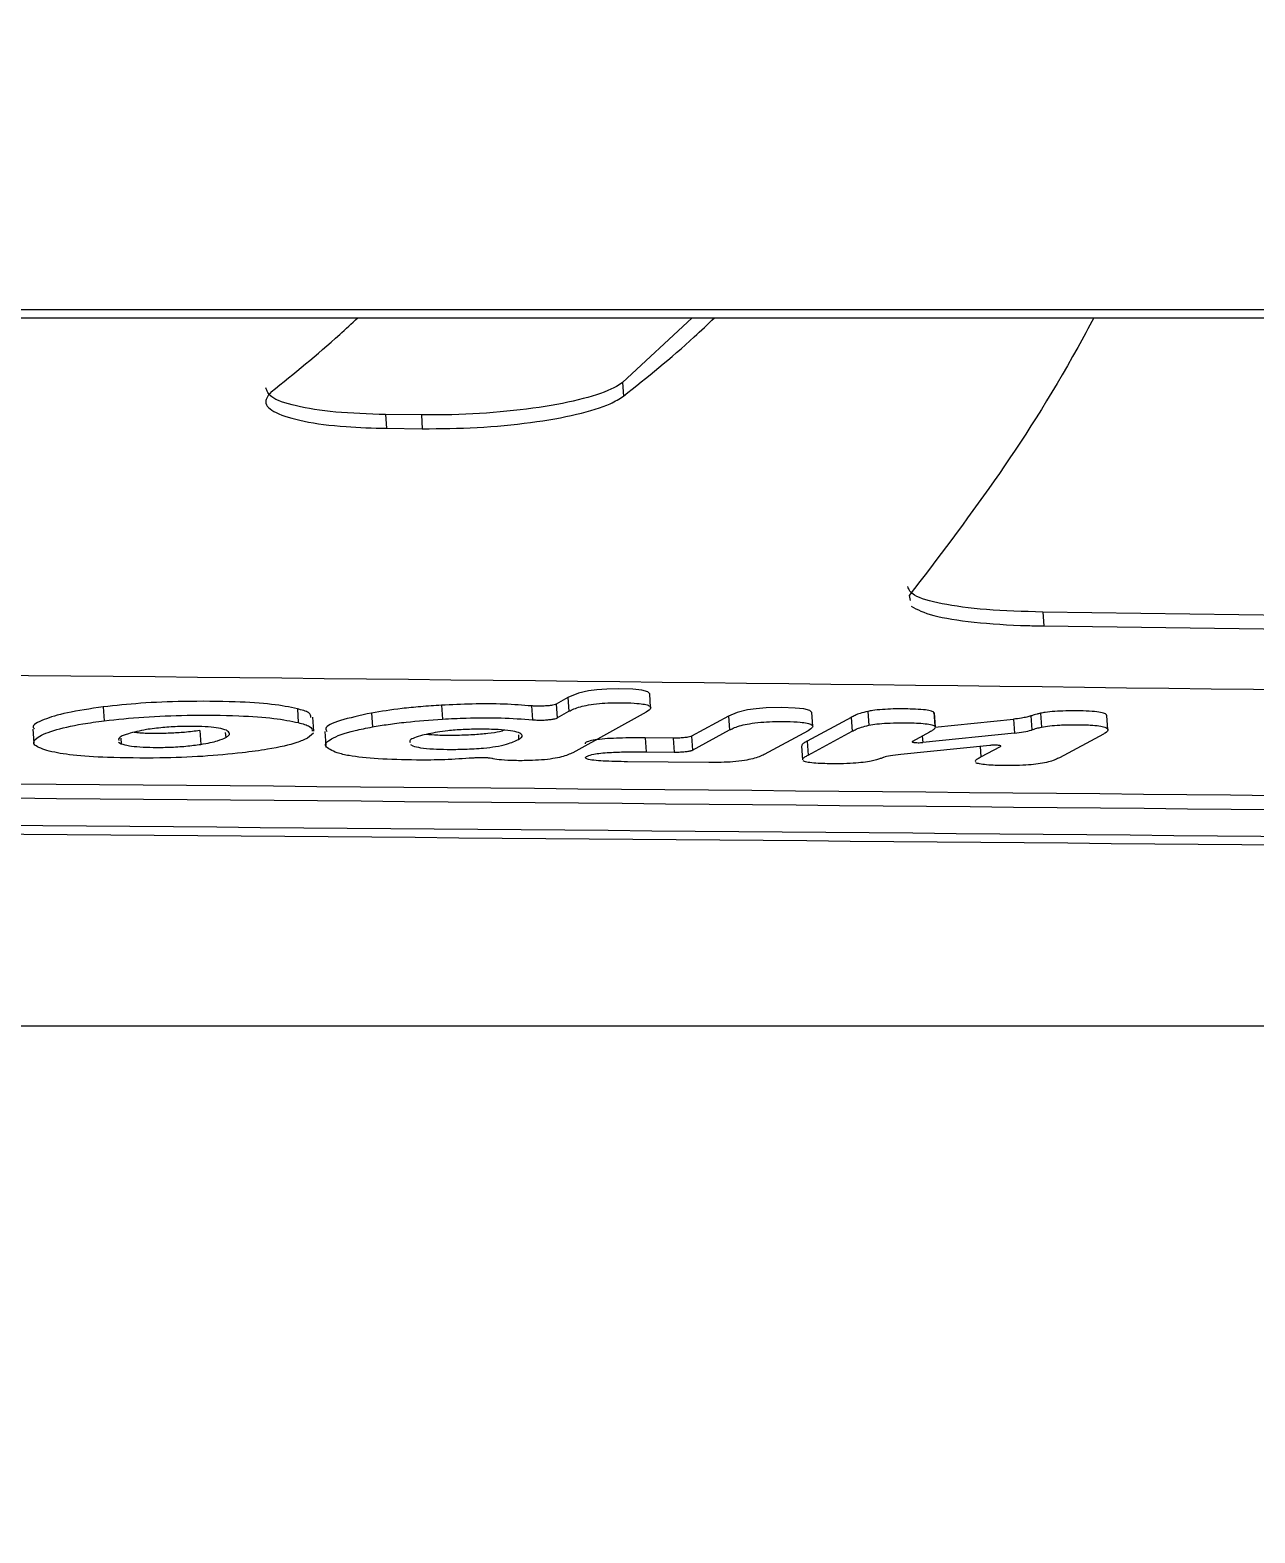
# Model space of a CAD drawing. Header units: millimetres. Extents: x -7735 to 7893, y -6545 to 6034.
# Drawn here: x 4800.96 to 4818.14, y -122.99 to -101.9 of the extents above; entities that cross this region are included whole.
import ezdxf

# ---------------------------------------------------------------- set-up
doc = ezdxf.new("R2010")
doc.units = ezdxf.units.MM
for name, color, linetype in [('DIKOM_ОБЪЕКТ', 7, 'Continuous'), ('DIKOM_РАЗМЕР_ЗОНА', 7, 'Continuous'), ('DIKOM_РАЗМЕР_ОБЪЕКТА', 7, 'Continuous')]:
    doc.layers.add(name, color=color, linetype=linetype)
doc.styles.add('style1', font='arial.ttf', dxfattribs={"width": 0.8})
doc.dimstyles.new('1-50', dxfattribs={"dimtxt": 300, "dimasz": 200, "dimexe": 100, "dimexo": 0, "dimgap": 100, "dimtad": 1, "dimtxsty": 'style1', "dimcen": 200, "dimclrd": 7, "dimclre": 7, "dimclrt": 7, "dimadec": 1, "dimazin": 2, "dimtfac": 1, "dimtmove": 0, "dimatfit": 2, "dimfxl": 0, "dimlwd": 25, "dimlwe": 18, "dimarcsym": 0})

# ---------------------------------------------------------------- blocks, each defined once
blk = doc.blocks.new('*D0')
at = {"layer": 'Defpoints', "color": 0, "transparency": 16777216}
for p in [(5893.216, 882.098), (-4595.736, 266.125), (5893.216, -5840.173)]:
    blk.add_point(p, dxfattribs=at)
at = {"layer": 'DIKOM_РАЗМЕР_ОБЪЕКТА', "color": 7, "lineweight": 18, "transparency": 16777216}
for p, q in [((5893.216, 882.098), (5893.216, -5940.173)), ((-4595.736, 266.125), (-4595.736, -5940.173))]:
    blk.add_line(p, q, dxfattribs=at)
at = {"layer": 'DIKOM_РАЗМЕР_ОБЪЕКТА', "color": 7, "lineweight": 25, "transparency": 16777216}
blk.add_line((-4395.736, -5840.173), (5693.216, -5840.173), dxfattribs=at)
at = {"layer": 'DIKOM_РАЗМЕР_ОБЪЕКТА', "color": 7, "transparency": 16777216}
for points in [[(-4395.736, -5806.84), (-4395.736, -5873.507), (-4595.736, -5840.173)], [(5693.216, -5806.84), (5693.216, -5873.507), (5893.216, -5840.173)]]:
    blk.add_solid(points, dxfattribs=at)
at = {"layer": 'DIKOM_РАЗМЕР_ОБЪЕКТА', "color": 7, "transparency": 16777216, "insert": (648.74, -5587.002), "char_height": 300, "attachment_point": 5, "style": 'style1'}
blk.add_mtext('10450', dxfattribs=at)
blk = doc.blocks.new('*D3')
at = {"layer": 'Defpoints', "color": 0, "transparency": 16777216}
for p in [(-6112.558, 266.125), (7893.216, 266.125), (7893.216, -6445.106)]:
    blk.add_point(p, dxfattribs=at)
at = {"layer": 'DIKOM_РАЗМЕР_ЗОНА', "color": 7, "lineweight": 18, "transparency": 16777216}
for p, q in [((-6112.558, 266.125), (-6112.558, -6545.106)), ((7893.216, 266.125), (7893.216, -6545.106))]:
    blk.add_line(p, q, dxfattribs=at)
at = {"layer": 'DIKOM_РАЗМЕР_ЗОНА', "color": 7, "lineweight": 25, "transparency": 16777216}
blk.add_line((-5912.558, -6445.106), (7693.216, -6445.106), dxfattribs=at)
at = {"layer": 'DIKOM_РАЗМЕР_ЗОНА', "color": 7, "transparency": 16777216}
for points in [[(-5912.558, -6411.773), (-5912.558, -6478.44), (-6112.558, -6445.106)], [(7693.216, -6411.773), (7693.216, -6478.44), (7893.216, -6445.106)]]:
    blk.add_solid(points, dxfattribs=at)
at = {"layer": 'DIKOM_РАЗМЕР_ЗОНА', "color": 7, "transparency": 16777216, "insert": (890.329, -6191.832), "char_height": 300, "attachment_point": 5, "style": 'style1'}
blk.add_mtext('13950', dxfattribs=at)

msp = doc.modelspace()

# ---------------------------------------------------------------- linework, layer by layer
at = {"layer": 'DIKOM_ОБЪЕКТ', "color": 7, "linetype": 'Continuous', "lineweight": 15}
for p, q in [((4765.602, -105.826), (4830.742, -105.826)), ((4765.452, -105.941), (4830.644, -105.941)), ((4810.245, -105.941), (4809.265, -106.846)), ((4809.265, -106.846), (4809.278, -107.04)), ((4806.445, -107.304), (4805.943, -107.298)), ((4805.943, -107.298), (4805.957, -107.491)), ((4806.445, -107.304), (4806.458, -107.497)), ((4805.957, -107.491), (4806.458, -107.497)), ((4813.288, -109.838), (4813.3, -109.905)), ((4826.23, -110.223), (4815.163, -110.07)), ((4815.163, -110.07), (4815.176, -110.264)), ((4815.176, -110.264), (4826.244, -110.417)), ((4808.5, -111.267), (4808.335, -111.36)), ((4808.5, -111.267), (4808.514, -111.461)), ((4809.661, -111.41), (4809.648, -111.216)), ((4801.982, -111.4), (4801.996, -111.594)), ((4804.705, -111.425), (4804.718, -111.62)), ((4805.744, -111.486), (4805.757, -111.681)), ((4806.727, -111.376), (4806.741, -111.57)), ((4807.991, -111.386), (4808.004, -111.58)), ((4808.335, -111.36), (4808.349, -111.555)), ((4808.349, -111.555), (4808.514, -111.461)), ((4809.598, -111.475), (4808.57, -112.042)), ((4810.754, -111.528), (4810.235, -111.811)), ((4810.754, -111.528), (4810.768, -111.723)), ((4811.934, -111.671), (4811.92, -111.477)), ((4812.707, -111.462), (4812.721, -111.657)), ((4813.634, -111.487), (4813.632, -111.472)), ((4813.632, -111.472), (4813.646, -111.667)), ((4813.654, -111.681), (4813.64, -111.486)), ((4814.994, -111.527), (4815.008, -111.721)), ((4815.128, -111.489), (4815.142, -111.684)), ((4816.075, -111.718), (4816.061, -111.523)), ((4800.996, -111.71), (4801.01, -111.905)), ((4803.337, -111.731), (4803.351, -111.925)), ((4804.937, -111.74), (4804.923, -111.545)), ((4805.089, -111.747), (4805.103, -111.94)), ((4810.249, -112.006), (4810.768, -111.723)), ((4811.87, -111.735), (4811.254, -112.068)), ((4812.472, -111.547), (4811.856, -111.88)), ((4811.87, -112.075), (4812.486, -111.741)), ((4812.472, -111.547), (4812.486, -111.741)), ((4813.646, -111.667), (4813.648, -111.681)), ((4813.648, -111.685), (4814.752, -111.572)), ((4814.752, -111.572), (4814.766, -111.766)), ((4802.197, -111.893), (4802.235, -111.916)), ((4802.229, -111.838), (4802.235, -111.916)), ((4803.695, -111.757), (4803.7, -111.83)), ((4804.931, -111.768), (4804.847, -111.838)), ((4806.291, -111.928), (4806.327, -111.946)), ((4807.805, -111.791), (4807.809, -111.855)), ((4809.977, -111.839), (4809.584, -111.835)), ((4809.584, -111.835), (4809.598, -112.03)), ((4809.977, -111.839), (4809.99, -112.033)), ((4810.235, -111.811), (4810.249, -112.006)), ((4811.776, -111.949), (4811.79, -112.143)), ((4811.856, -111.88), (4811.87, -112.075)), ((4814.42, -111.94), (4813.168, -112.066)), ((4813.574, -111.753), (4813.333, -111.885)), ((4813.47, -111.81), (4813.477, -111.899)), ((4814.766, -111.766), (4813.477, -111.899)), ((4814.283, -111.954), (4814.293, -112.1)), ((4814.293, -112.1), (4814.569, -111.953)), ((4814.569, -111.948), (4814.569, -111.953)), ((4816.011, -111.78), (4815.396, -112.112)), ((4810.478, -112.18), (4809.335, -112.169)), ((4809.598, -112.03), (4809.99, -112.033)), ((4660.843, -115.875), (4898.889, -115.875))]:
    msp.add_line(p, q, dxfattribs=at)
at = {"layer": 'DIKOM_ОБЪЕКТ', "color": 7, "linetype": 'Continuous', "lineweight": 15, "flags": 128}
for points in [[(4809.646, -111.216), (4809.647, -111.215), (4809.621, -111.187), (4809.535, -111.164), (4809.41, -111.152), (4809.215, -111.146), (4809.044, -111.149), (4808.906, -111.159), (4808.787, -111.175), (4808.647, -111.207), (4808.5, -111.267), (4808.5, -111.267)], [(4811.919, -111.477), (4811.92, -111.476), (4811.895, -111.45), (4811.81, -111.427), (4811.686, -111.415), (4811.495, -111.409), (4811.281, -111.414), (4811.139, -111.426), (4811.02, -111.443), (4810.874, -111.478), (4810.754, -111.528), (4810.754, -111.528)]]:
    msp.add_lwpolyline(points, dxfattribs=at)
at = {"layer": 'DIKOM_ОБЪЕКТ', "color": 7, "linetype": 'Continuous', "lineweight": 15}
for points, knots in [([(4804.34, -106.979), (4804.66, -106.721), (4805.066, -106.394), (4805.468, -106.019), (4805.552, -105.941)], [0, 0, 0, 0, 0.789872, 1, 1, 1, 1]), ([(4809.278, -107.04), (4809.611, -106.775), (4810.038, -106.435), (4810.461, -106.031), (4810.555, -105.941)], [0, 0, 0, 0, 0.7770383, 1, 1, 1, 1]), ([(4815.877, -105.941), (4815.802, -106.08), (4814.957, -107.651), (4814.083, -108.795), (4813.288, -109.838)], [0, 0, 0, 0, 0.088822, 1, 1, 1, 1]), ([(4809.265, -106.846), (4809.239, -106.865), (4809.136, -106.939), (4808.811, -107.062), (4808.203, -107.191), (4807.463, -107.277), (4806.853, -107.306), (4806.523, -107.304), (4806.445, -107.304)], [0, 0, 0, 0, 0.073204, 0.288004, 0.502989, 0.718021, 0.932627, 1, 1, 1, 1]), ([(4804.34, -106.979), (4804.301, -107.027), (4804.215, -107.13), (4804.371, -107.277), (4804.766, -107.398), (4805.324, -107.473), (4805.763, -107.486), (4805.957, -107.491)], [0, 0, 0, 0, 0.184219, 0.399205, 0.614023, 0.828486, 1, 1, 1, 1]), ([(4805.943, -107.298), (4805.701, -107.29), (4805.215, -107.273), (4804.661, -107.183), (4804.307, -107.063), (4804.278, -106.965), (4804.265, -106.921)], [0, 0, 0, 0, 0.260782, 0.521551, 0.782418, 1, 1, 1, 1]), ([(4806.458, -107.497), (4806.714, -107.495), (4807.226, -107.49), (4807.994, -107.416), (4808.648, -107.3), (4809.084, -107.167), (4809.223, -107.076), (4809.278, -107.04)], [0, 0, 0, 0, 0.214419, 0.4288, 0.643411, 0.858286, 1, 1, 1, 1]), ([(4815.163, -110.07), (4814.889, -110.061), (4814.341, -110.044), (4813.716, -109.958), (4813.318, -109.845), (4813.284, -109.753), (4813.269, -109.711)], [0, 0, 0, 0, 0.259933, 0.519858, 0.780123, 1, 1, 1, 1]), ([(4813.315, -109.988), (4813.402, -110.033), (4813.574, -110.124), (4814.17, -110.217), (4814.748, -110.256), (4815.101, -110.262), (4815.176, -110.264)], [0, 0, 0, 0, 0.306782, 0.612832, 0.917635, 1, 1, 1, 1]), ([(4687.333, -111.422), (4699.944, -111.242), (4725.166, -110.882), (4763.036, -110.734), (4800.931, -110.893), (4826.212, -111.26), (4838.853, -111.443)], [0, 0, 0, 0, 0.249963, 0.499928, 0.749964, 1, 1, 1, 1]), ([(4804.705, -111.425), (4804.595, -111.403), (4804.377, -111.358), (4803.805, -111.322), (4803.163, -111.318), (4802.504, -111.343), (4802.154, -111.381), (4801.982, -111.4)], [0, 0, 0, 0, 0.194282, 0.38915, 0.627534, 0.817767, 1, 1, 1, 1]), ([(4801.982, -111.4), (4801.801, -111.426), (4801.439, -111.479), (4801.133, -111.581), (4800.971, -111.66), (4801.01, -111.701), (4801.016, -111.709)], [0, 0, 0, 0, 0.300821, 0.601186, 0.929645, 1, 1, 1, 1]), ([(4801.996, -111.594), (4802.177, -111.575), (4802.54, -111.536), (4803.213, -111.511), (4803.851, -111.518), (4804.404, -111.555), (4804.614, -111.598), (4804.718, -111.62)], [0, 0, 0, 0, 0.191908, 0.384308, 0.623354, 0.81344, 1, 1, 1, 1]), ([(4804.896, -111.548), (4804.896, -111.525), (4804.896, -111.48), (4804.767, -111.443), (4804.705, -111.425)], [0, 0, 0, 0, 0.520262, 1, 1, 1, 1]), ([(4805.744, -111.486), (4805.586, -111.521), (4805.272, -111.589), (4805.082, -111.682), (4805.111, -111.731), (4805.119, -111.744)], [0, 0, 0, 0, 0.420613, 0.839915, 1, 1, 1, 1]), ([(4806.727, -111.376), (4806.629, -111.383), (4806.437, -111.395), (4806.088, -111.43), (4805.88, -111.464), (4805.744, -111.486)], [0, 0, 0, 0, 0.264552, 0.517846, 1, 1, 1, 1]), ([(4807.991, -111.386), (4807.866, -111.376), (4807.618, -111.357), (4807.166, -111.355), (4806.87, -111.369), (4806.727, -111.376)], [0, 0, 0, 0, 0.340605, 0.68, 1, 1, 1, 1]), ([(4808.335, -111.36), (4808.332, -111.362), (4808.322, -111.367), (4808.293, -111.374), (4808.245, -111.382), (4808.188, -111.387), (4808.116, -111.39), (4808.046, -111.39), (4808.009, -111.387), (4807.991, -111.386)], [0, 0, 0, 0, 0.074074, 0.240718, 0.346341, 0.511579, 0.67578, 0.839608, 1, 1, 1, 1]), ([(4808.514, -111.461), (4808.558, -111.439), (4808.621, -111.408), (4808.783, -111.371), (4808.931, -111.351), (4809.111, -111.34), (4809.295, -111.34), (4809.463, -111.347), (4809.581, -111.362), (4809.654, -111.386), (4809.674, -111.424), (4809.626, -111.456), (4809.598, -111.475)], [0, 0, 0, 0, 0.190771, 0.27021, 0.350532, 0.421097, 0.505034, 0.593692, 0.661162, 0.72844, 0.835284, 1, 1, 1, 1]), ([(4812.707, -111.462), (4812.669, -111.472), (4812.595, -111.489), (4812.527, -111.518), (4812.49, -111.537), (4812.472, -111.547)], [0, 0, 0, 0, 0.342389, 0.669609, 1, 1, 1, 1]), ([(4813.632, -111.472), (4813.619, -111.466), (4813.593, -111.452), (4813.486, -111.437), (4813.308, -111.428), (4813.105, -111.426), (4812.909, -111.435), (4812.786, -111.448), (4812.729, -111.458), (4812.707, -111.462)], [0, 0, 0, 0, 0.129705, 0.26023, 0.414655, 0.653558, 0.78518, 0.917878, 1, 1, 1, 1]), ([(4814.994, -111.527), (4814.976, -111.532), (4814.942, -111.543), (4814.86, -111.559), (4814.79, -111.567), (4814.752, -111.572)], [0, 0, 0, 0, 0.322766, 0.634139, 1, 1, 1, 1]), ([(4815.128, -111.489), (4815.111, -111.493), (4815.079, -111.5), (4815.034, -111.513), (4815.009, -111.522), (4814.994, -111.527)], [0, 0, 0, 0, 0.298868, 0.596469, 1, 1, 1, 1]), ([(4816.059, -111.524), (4816.056, -111.515), (4816.05, -111.498), (4815.98, -111.476), (4815.854, -111.461), (4815.679, -111.454), (4815.499, -111.455), (4815.328, -111.462), (4815.207, -111.475), (4815.149, -111.485), (4815.128, -111.489)], [0, 0, 0, 0, 0.140092, 0.268415, 0.397271, 0.5439, 0.695786, 0.812211, 0.929174, 1, 1, 1, 1]), ([(4801.225, -112.022), (4801.141, -111.994), (4800.975, -111.939), (4801.027, -111.835), (4801.246, -111.732), (4801.605, -111.648), (4801.893, -111.608), (4801.996, -111.594)], [0, 0, 0, 0, 0.2160256, 0.4317533, 0.6667257, 0.8805702, 1, 1, 1, 1]), ([(4802.587, -111.718), (4802.496, -111.737), (4802.314, -111.774), (4802.193, -111.829), (4802.198, -111.86), (4802.2, -111.871)], [0, 0, 0, 0, 0.392236, 0.781749, 1, 1, 1, 1]), ([(4803.337, -111.731), (4803.269, -111.74), (4803.145, -111.757), (4802.919, -111.771), (4802.703, -111.774), (4802.52, -111.771), (4802.441, -111.761), (4802.414, -111.758)], [0, 0, 0, 0, 0.249559, 0.455026, 0.660282, 0.885992, 1, 1, 1, 1]), ([(4803.71, -111.728), (4803.679, -111.717), (4803.623, -111.698), (4803.461, -111.679), (4803.268, -111.672), (4803.047, -111.673), (4802.798, -111.688), (4802.661, -111.708), (4802.587, -111.718)], [0, 0, 0, 0, 0.18558, 0.331701, 0.47798, 0.634065, 0.8019, 1, 1, 1, 1]), ([(4803.7, -111.83), (4803.715, -111.82), (4803.745, -111.801), (4803.765, -111.767), (4803.731, -111.743), (4803.71, -111.728)], [0, 0, 0, 0, 0.2730518, 0.5464493, 1, 1, 1, 1]), ([(4804.718, -111.62), (4804.78, -111.637), (4804.909, -111.674), (4804.913, -111.719), (4804.915, -111.742)], [0, 0, 0, 0, 0.473821, 1, 1, 1, 1]), ([(4805.263, -112.045), (4805.193, -112.015), (4805.053, -111.954), (4805.162, -111.843), (4805.41, -111.749), (4805.673, -111.697), (4805.757, -111.681)], [0, 0, 0, 0, 0.274355, 0.548011, 0.855465, 1, 1, 1, 1]), ([(4805.757, -111.681), (4805.83, -111.668), (4805.973, -111.644), (4806.294, -111.603), (4806.566, -111.583), (4806.741, -111.57)], [0, 0, 0, 0, 0.264189, 0.52633, 1, 1, 1, 1]), ([(4807.605, -111.727), (4807.587, -111.734), (4807.544, -111.752), (4807.381, -111.776), (4807.161, -111.794), (4806.915, -111.802), (4806.683, -111.801), (4806.563, -111.792), (4806.511, -111.788)], [0, 0, 0, 0, 0.119839, 0.292212, 0.463946, 0.65842, 0.850507, 1, 1, 1, 1]), ([(4807.807, -111.76), (4807.775, -111.751), (4807.709, -111.733), (4807.513, -111.716), (4807.279, -111.711), (4807.03, -111.716), (4806.824, -111.732), (4806.717, -111.747), (4806.672, -111.753)], [0, 0, 0, 0, 0.166788, 0.334039, 0.53734, 0.704589, 0.872785, 1, 1, 1, 1]), ([(4806.741, -111.57), (4806.851, -111.565), (4807.126, -111.551), (4807.585, -111.549), (4807.863, -111.569), (4808.004, -111.58)], [0, 0, 0, 0, 0.2481098, 0.6166712, 1, 1, 1, 1]), ([(4808.004, -111.58), (4808.023, -111.581), (4808.061, -111.585), (4808.131, -111.585), (4808.202, -111.582), (4808.268, -111.575), (4808.319, -111.566), (4808.343, -111.559), (4808.349, -111.555), (4808.349, -111.555)], [0, 0, 0, 0, 0.162968, 0.326591, 0.490886, 0.655201, 0.8199, 0.985954, 1, 1, 1, 1]), ([(4810.768, -111.723), (4810.813, -111.701), (4810.876, -111.671), (4811.042, -111.634), (4811.195, -111.614), (4811.383, -111.604), (4811.575, -111.603), (4811.749, -111.61), (4811.863, -111.627), (4811.931, -111.65), (4811.944, -111.687), (4811.897, -111.717), (4811.87, -111.735)], [0, 0, 0, 0, 0.189135, 0.270694, 0.353129, 0.424988, 0.512423, 0.604393, 0.670235, 0.736002, 0.846376, 1, 1, 1, 1]), ([(4812.486, -111.741), (4812.504, -111.731), (4812.541, -111.712), (4812.611, -111.684), (4812.684, -111.666), (4812.721, -111.657)], [0, 0, 0, 0, 0.33815, 0.665314, 1, 1, 1, 1]), ([(4812.721, -111.657), (4812.757, -111.651), (4812.829, -111.638), (4812.986, -111.626), (4813.191, -111.621), (4813.389, -111.624), (4813.546, -111.637), (4813.62, -111.651), (4813.639, -111.663), (4813.646, -111.667)], [0, 0, 0, 0, 0.129868, 0.260132, 0.415771, 0.654325, 0.785691, 0.917786, 1, 1, 1, 1]), ([(4813.65, -111.696), (4813.641, -111.706), (4813.623, -111.725), (4813.59, -111.744), (4813.574, -111.753)], [0, 0, 0, 0, 0.497874, 1, 1, 1, 1]), ([(4814.766, -111.766), (4814.81, -111.761), (4814.904, -111.749), (4814.975, -111.733), (4815.004, -111.723), (4815.008, -111.721)], [0, 0, 0, 0, 0.427235, 0.916207, 1, 1, 1, 1]), ([(4815.008, -111.721), (4815.019, -111.717), (4815.04, -111.71), (4815.082, -111.697), (4815.12, -111.689), (4815.142, -111.684)], [0, 0, 0, 0, 0.297339, 0.595338, 1, 1, 1, 1]), ([(4815.142, -111.684), (4815.178, -111.677), (4815.252, -111.665), (4815.381, -111.655), (4815.5, -111.65), (4815.647, -111.648), (4815.811, -111.652), (4815.957, -111.665), (4816.047, -111.684), (4816.091, -111.719), (4816.059, -111.753), (4816.019, -111.776), (4816.011, -111.78)], [0, 0, 0, 0, 0.087698, 0.17551, 0.226944, 0.293914, 0.428721, 0.519459, 0.61023, 0.73046, 0.947992, 1, 1, 1, 1]), ([(4802.235, -111.916), (4802.267, -111.926), (4802.325, -111.944), (4802.491, -111.962), (4802.686, -111.969), (4802.911, -111.967), (4803.153, -111.952), (4803.284, -111.934), (4803.351, -111.925)], [0, 0, 0, 0, 0.185226, 0.334553, 0.4836, 0.645095, 0.819446, 1, 1, 1, 1]), ([(4803.351, -111.925), (4803.397, -111.917), (4803.489, -111.901), (4803.613, -111.869), (4803.667, -111.845), (4803.7, -111.83)], [0, 0, 0, 0, 0.278952, 0.553904, 1, 1, 1, 1]), ([(4804.847, -111.838), (4804.802, -111.859), (4804.682, -111.914), (4804.371, -111.987), (4804.055, -112.028), (4803.933, -112.044)], [0, 0, 0, 0, 0.272671, 0.71832, 1, 1, 1, 1]), ([(4806.672, -111.753), (4806.586, -111.77), (4806.392, -111.808), (4806.271, -111.862), (4806.284, -111.893), (4806.287, -111.901)], [0, 0, 0, 0, 0.371614, 0.837881, 1, 1, 1, 1]), ([(4806.327, -111.946), (4806.358, -111.955), (4806.419, -111.974), (4806.598, -111.991), (4806.815, -111.997), (4807.06, -111.994), (4807.299, -111.98), (4807.51, -111.955), (4807.688, -111.913), (4807.762, -111.878), (4807.809, -111.855)], [0, 0, 0, 0, 0.111793, 0.224602, 0.321561, 0.437412, 0.564796, 0.656798, 0.778168, 1, 1, 1, 1]), ([(4807.809, -111.855), (4807.824, -111.846), (4807.853, -111.827), (4807.871, -111.794), (4807.831, -111.773), (4807.807, -111.76)], [0, 0, 0, 0, 0.289079, 0.572077, 1, 1, 1, 1]), ([(4809.584, -111.835), (4809.463, -111.835), (4809.289, -111.834), (4809.055, -111.844), (4808.906, -111.858), (4808.8, -111.878), (4808.74, -111.899), (4808.741, -111.913), (4808.742, -111.919)], [0, 0, 0, 0, 0.32047, 0.4651621, 0.6111754, 0.7369023, 0.8930439, 1, 1, 1, 1]), ([(4810.235, -111.811), (4810.231, -111.813), (4810.22, -111.818), (4810.184, -111.826), (4810.125, -111.833), (4810.055, -111.838), (4810.004, -111.839), (4809.979, -111.839), (4809.977, -111.839)], [0, 0, 0, 0, 0.114177, 0.330647, 0.547118, 0.762024, 0.976187, 1, 1, 1, 1]), ([(4811.856, -111.88), (4811.84, -111.889), (4811.809, -111.908), (4811.776, -111.931), (4811.781, -111.944), (4811.783, -111.948)], [0, 0, 0, 0, 0.406723, 0.801012, 1, 1, 1, 1]), ([(4813.333, -111.885), (4813.332, -111.886), (4813.329, -111.888), (4813.328, -111.892), (4813.341, -111.896), (4813.363, -111.9), (4813.394, -111.901), (4813.429, -111.902), (4813.457, -111.9), (4813.473, -111.899), (4813.477, -111.899)], [0, 0, 0, 0, 0.042514, 0.19358, 0.344676, 0.494015, 0.643294, 0.791833, 0.939958, 1, 1, 1, 1]), ([(4814.569, -111.953), (4814.57, -111.952), (4814.574, -111.95), (4814.573, -111.946), (4814.562, -111.942), (4814.54, -111.939), (4814.51, -111.937), (4814.475, -111.937), (4814.444, -111.938), (4814.426, -111.939), (4814.42, -111.94)], [0, 0, 0, 0, 0.038895, 0.186102, 0.332713, 0.478415, 0.622538, 0.76729, 0.911305, 1, 1, 1, 1]), ([(4803.933, -112.044), (4803.753, -112.062), (4803.392, -112.099), (4802.718, -112.121), (4802.084, -112.115), (4801.531, -112.082), (4801.326, -112.042), (4801.225, -112.022)], [0, 0, 0, 0, 0.192168, 0.38472, 0.628257, 0.816745, 1, 1, 1, 1]), ([(4807.165, -112.118), (4807.035, -112.126), (4806.777, -112.144), (4806.311, -112.147), (4805.824, -112.133), (4805.452, -112.093), (4805.316, -112.059), (4805.263, -112.045)], [0, 0, 0, 0, 0.172676, 0.344137, 0.597329, 0.845412, 1, 1, 1, 1]), ([(4807.431, -112.123), (4807.418, -112.121), (4807.392, -112.116), (4807.331, -112.113), (4807.263, -112.112), (4807.205, -112.114), (4807.174, -112.117), (4807.165, -112.118)], [0, 0, 0, 0, 0.226949, 0.453281, 0.680453, 0.905945, 1, 1, 1, 1]), ([(4808.57, -112.042), (4808.526, -112.062), (4808.463, -112.092), (4808.297, -112.126), (4808.14, -112.145), (4807.949, -112.154), (4807.75, -112.155), (4807.568, -112.147), (4807.473, -112.133), (4807.438, -112.125), (4807.431, -112.123)], [0, 0, 0, 0, 0.262333, 0.378943, 0.496918, 0.598948, 0.728507, 0.861052, 0.97302, 1, 1, 1, 1]), ([(4809.335, -112.169), (4809.217, -112.167), (4809.047, -112.164), (4808.859, -112.15), (4808.766, -112.134), (4808.738, -112.113), (4808.768, -112.088), (4808.843, -112.065), (4808.959, -112.048), (4809.112, -112.036), (4809.333, -112.028), (4809.501, -112.029), (4809.598, -112.03)], [0, 0, 0, 0, 0.184064, 0.267227, 0.351266, 0.423544, 0.512935, 0.607027, 0.673237, 0.739404, 0.85056, 1, 1, 1, 1]), ([(4809.99, -112.033), (4810.014, -112.033), (4810.06, -112.033), (4810.13, -112.029), (4810.19, -112.022), (4810.231, -112.013), (4810.244, -112.008), (4810.249, -112.006)], [0, 0, 0, 0, 0.213349, 0.425913, 0.639243, 0.853854, 1, 1, 1, 1]), ([(4811.254, -112.068), (4811.21, -112.089), (4811.147, -112.118), (4810.982, -112.152), (4810.827, -112.171), (4810.647, -112.18), (4810.535, -112.18), (4810.478, -112.18)], [0, 0, 0, 0, 0.371652, 0.536839, 0.703857, 0.848517, 1, 1, 1, 1]), ([(4811.797, -112.143), (4811.795, -112.138), (4811.79, -112.125), (4811.823, -112.102), (4811.854, -112.084), (4811.87, -112.075)], [0, 0, 0, 0, 0.20673, 0.601699, 1, 1, 1, 1]), ([(4812.732, -112.165), (4812.693, -112.171), (4812.616, -112.183), (4812.45, -112.195), (4812.241, -112.199), (4812.04, -112.195), (4811.889, -112.183), (4811.823, -112.169), (4811.805, -112.16), (4811.799, -112.157)], [0, 0, 0, 0, 0.135335, 0.271474, 0.43636, 0.673716, 0.802888, 0.933065, 1, 1, 1, 1]), ([(4812.914, -112.113), (4812.9, -112.119), (4812.871, -112.13), (4812.814, -112.148), (4812.759, -112.159), (4812.732, -112.165)], [0, 0, 0, 0, 0.3092925, 0.6515333, 1, 1, 1, 1]), ([(4813.168, -112.066), (4813.118, -112.072), (4813.018, -112.084), (4812.945, -112.102), (4812.919, -112.111), (4812.914, -112.113)], [0, 0, 0, 0, 0.4516197, 0.9039485, 1, 1, 1, 1]), ([(4814.22, -112.168), (4814.218, -112.164), (4814.214, -112.15), (4814.246, -112.127), (4814.278, -112.109), (4814.293, -112.1)], [0, 0, 0, 0, 0.20625, 0.601332, 1, 1, 1, 1]), ([(4815.396, -112.112), (4815.378, -112.121), (4815.341, -112.139), (4815.27, -112.166), (4815.194, -112.182), (4815.155, -112.191)], [0, 0, 0, 0, 0.328543, 0.659779, 1, 1, 1, 1]), ([(4837.926, -112.848), (4811.894, -112.572), (4759.825, -112.019), (4707.835, -112.563), (4681.837, -112.835)], [0, 0, 0, 0, 0.499952, 1, 1, 1, 1]), ([(4815.155, -112.191), (4815.116, -112.197), (4815.039, -112.208), (4814.873, -112.22), (4814.664, -112.224), (4814.464, -112.22), (4814.312, -112.208), (4814.246, -112.195), (4814.228, -112.185), (4814.222, -112.182)], [0, 0, 0, 0, 0.135343, 0.271511, 0.436417, 0.673401, 0.802909, 0.933057, 1, 1, 1, 1]), ([(4681.851, -113.03), (4707.844, -112.758), (4759.834, -112.213), (4811.903, -112.767), (4837.94, -113.043)], [0, 0, 0, 0, 0.4999535, 1, 1, 1, 1]), ([(4680.778, -113.498), (4706.773, -113.25), (4758.767, -112.752), (4810.832, -113.258), (4836.867, -113.511)], [0, 0, 0, 0, 0.4999597, 1, 1, 1, 1]), ([(4681.046, -113.385), (4707.041, -113.131), (4759.034, -112.621), (4811.1, -113.139), (4837.136, -113.398)], [0, 0, 0, 0, 0.499959, 1, 1, 1, 1])]:
    msp.add_open_spline(points, degree=3, knots=knots, dxfattribs=at)

# ---------------------------------------------------------------- dimensions: what is measured, and where the dimension line sits
at = {"layer": 'DIKOM_РАЗМЕР_ЗОНА'}
dim = msp.add_linear_dim(base=(7893.216, -6445.106), p1=(-6112.558, 266.125), p2=(7893.216, 266.125), text='13950', dimstyle='1-50', dxfattribs=at)
dim.commit()
dim.dimension.update_dxf_attribs({"geometry": '*D3', "text_midpoint": (890.329, -6445.106), "dimtype": 160})
at = {"layer": 'DIKOM_РАЗМЕР_ОБЪЕКТА'}
dim = msp.add_linear_dim(base=(5893.216, -5840.173), p1=(-4595.736, 266.125), p2=(5893.216, 882.098), text='10450', dimstyle='1-50', dxfattribs=at)
dim.commit()
dim.dimension.update_dxf_attribs({"geometry": '*D0', "text_midpoint": (648.74, -5840.173), "dimtype": 160})

doc.saveas('drawing.dxf')
